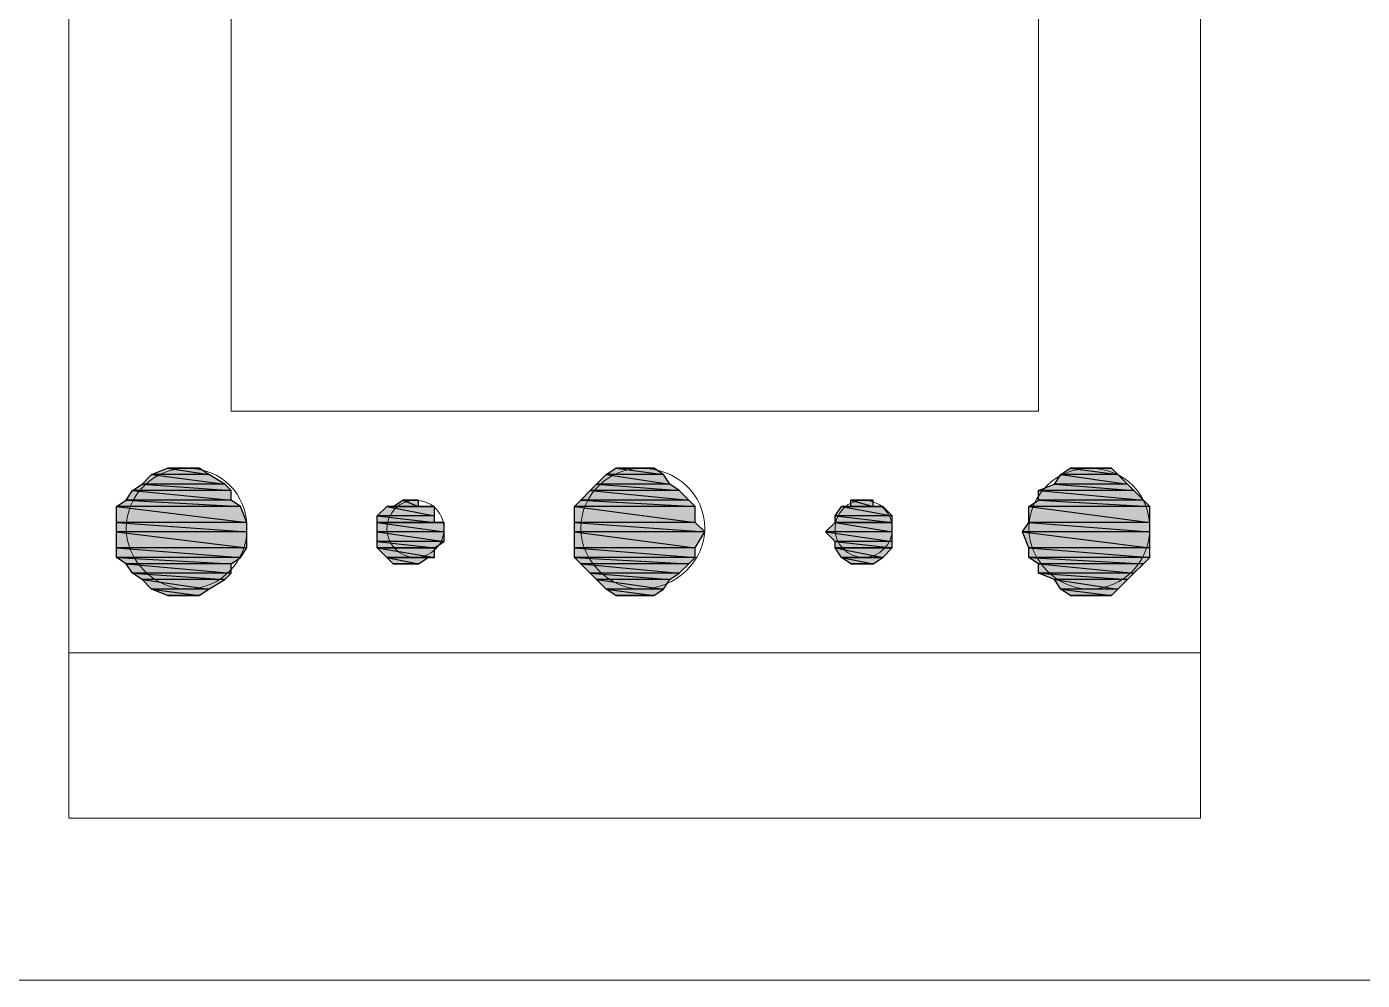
# Model space of a CAD drawing. Header units: millimetres. Extents: x 40 to 176, y -32 to 59.
# Drawn here: x 107 to 107.586, y -4.854 to -4.435 of the extents above; entities that cross this region are included whole.
import ezdxf

# ---------------------------------------------------------------- set-up
doc = ezdxf.new("R2010")
doc.units = ezdxf.units.MM
doc.layers.add('15 - Quadro de medição', color=6, linetype='Continuous')

msp = doc.modelspace()

# ---------------------------------------------------------------- hatches: boundary and pattern name
at = {"layer": '15 - Quadro de medição', "true_color": 0x000007}
h = msp.add_hatch(color=7, dxfattribs=at)
h.paths.add_polyline_path([(107.07547, -4.62927), (107.0615, -4.62927), (107.07966, -4.63206)])
h.paths.add_polyline_path([(107.0615, -4.62927), (107.07966, -4.63206), (107.05452, -4.63206)])
h = msp.add_hatch(color=7, dxfattribs=at)
h.paths.add_polyline_path([(107.2752, -4.62927), (107.25844, -4.62927), (107.27939, -4.63206)])
h.paths.add_polyline_path([(107.25844, -4.62927), (107.27939, -4.63206), (107.25425, -4.63206)])
h = msp.add_hatch(color=7, dxfattribs=at)
h.paths.add_polyline_path([(107.47634, -4.62927), (107.45818, -4.62927), (107.47913, -4.63206)])
h.paths.add_polyline_path([(107.45818, -4.62927), (107.47913, -4.63206), (107.45399, -4.63206)])
h = msp.add_hatch(color=7, dxfattribs=at)
h.paths.add_polyline_path([(107.07966, -4.63206), (107.05452, -4.63206), (107.08664, -4.63625)])
h.paths.add_polyline_path([(107.05452, -4.63206), (107.08664, -4.63625), (107.05033, -4.63625)])
h = msp.add_hatch(color=7, dxfattribs=at)
h.paths.add_polyline_path([(107.27939, -4.63206), (107.25425, -4.63206), (107.28219, -4.63625)])
h.paths.add_polyline_path([(107.25425, -4.63206), (107.28219, -4.63625), (107.25006, -4.63625)])
h = msp.add_hatch(color=7, dxfattribs=at)
h.paths.add_polyline_path([(107.47913, -4.63206), (107.45399, -4.63206), (107.48332, -4.63625)])
h.paths.add_polyline_path([(107.45399, -4.63206), (107.48332, -4.63625), (107.4512, -4.63625)])
h = msp.add_hatch(color=7, dxfattribs=at)
h.paths.add_polyline_path([(107.08944, -4.63905), (107.04614, -4.63905), (107.08944, -4.64324)])
h.paths.add_polyline_path([(107.04614, -4.63905), (107.08944, -4.64324), (107.04334, -4.64324)])
h = msp.add_hatch(color=7, dxfattribs=at)
h.paths.add_polyline_path([(107.08664, -4.63625), (107.05033, -4.63625), (107.08944, -4.63905)])
h.paths.add_polyline_path([(107.05033, -4.63625), (107.08944, -4.63905), (107.04614, -4.63905)])
h = msp.add_hatch(color=7, dxfattribs=at)
h.paths.add_polyline_path([(107.28638, -4.63905), (107.24727, -4.63905), (107.29057, -4.64324)])
h.paths.add_polyline_path([(107.24727, -4.63905), (107.29057, -4.64324), (107.24308, -4.64324)])
h = msp.add_hatch(color=7, dxfattribs=at)
h.paths.add_polyline_path([(107.28219, -4.63625), (107.25006, -4.63625), (107.28638, -4.63905)])
h.paths.add_polyline_path([(107.25006, -4.63625), (107.28638, -4.63905), (107.24727, -4.63905)])
h = msp.add_hatch(color=7, dxfattribs=at)
h.paths.add_polyline_path([(107.48332, -4.63625), (107.4512, -4.63625), (107.48611, -4.63905)])
h.paths.add_polyline_path([(107.4512, -4.63625), (107.48611, -4.63905), (107.44421, -4.63905)])
h = msp.add_hatch(color=7, dxfattribs=at)
h.paths.add_polyline_path([(107.48611, -4.63905), (107.44421, -4.63905), (107.4903, -4.64324)])
h.paths.add_polyline_path([(107.44421, -4.63905), (107.4903, -4.64324), (107.44421, -4.64324)])
h = msp.add_hatch(color=7, dxfattribs=at)
h.paths.add_polyline_path([(107.08944, -4.64324), (107.04334, -4.64324), (107.09363, -4.64603)])
h.paths.add_polyline_path([(107.04334, -4.64324), (107.09363, -4.64603), (107.03915, -4.64603)])
h = msp.add_hatch(color=7, dxfattribs=at)
h.paths.add_polyline_path([(107.09363, -4.64603), (107.03915, -4.64603), (107.09642, -4.65301)])
h.paths.add_polyline_path([(107.03915, -4.64603), (107.09642, -4.65301), (107.03915, -4.65301)])
h = msp.add_hatch(color=7, dxfattribs=at)
h.paths.add_polyline_path([(107.17883, -4.64603), (107.15788, -4.64603), (107.17883, -4.65022)])
h.paths.add_polyline_path([(107.15788, -4.64603), (107.17883, -4.65022), (107.15369, -4.65022)])
h = msp.add_hatch(color=7, dxfattribs=at)
h.paths.add_polyline_path([(107.17883, -4.64603), (107.15788, -4.64603)])
h.paths.add_polyline_path([(107.17883, -4.64603), (107.15788, -4.64603), (107.17603, -4.64603)])
h = msp.add_hatch(color=7, dxfattribs=at)
h.paths.add_polyline_path([(107.17184, -4.64324), (107.16486, -4.64324), (107.17184, -4.64603)])
h.paths.add_polyline_path([(107.16486, -4.64324), (107.17184, -4.64603), (107.16067, -4.64603)])
h = msp.add_hatch(color=7, dxfattribs=at)
h.paths.add_polyline_path([(107.17184, -4.64324), (107.16486, -4.64324)])
h.paths.add_polyline_path([(107.17184, -4.64324), (107.16486, -4.64324), (107.16905, -4.64324)])
h = msp.add_hatch(color=7, dxfattribs=at)
h.paths.add_polyline_path([(107.29057, -4.64324), (107.24308, -4.64324), (107.29336, -4.64603)])
h.paths.add_polyline_path([(107.24308, -4.64324), (107.29336, -4.64603), (107.24028, -4.64603)])
h = msp.add_hatch(color=7, dxfattribs=at)
h.paths.add_polyline_path([(107.29336, -4.64603), (107.24028, -4.64603), (107.29336, -4.65301)])
h.paths.add_polyline_path([(107.24028, -4.64603), (107.29336, -4.65301), (107.24028, -4.65301)])
h = msp.add_hatch(color=7, dxfattribs=at)
h.paths.add_polyline_path([(107.37577, -4.64603), (107.35761, -4.64603), (107.37996, -4.65022)])
h.paths.add_polyline_path([(107.35761, -4.64603), (107.37996, -4.65022), (107.35482, -4.65022)])
h = msp.add_hatch(color=7, dxfattribs=at)
h.paths.add_polyline_path([(107.37158, -4.64324), (107.3618, -4.64324), (107.37158, -4.64603)])
h.paths.add_polyline_path([(107.3618, -4.64324), (107.37158, -4.64603), (107.3618, -4.64603)])
h = msp.add_hatch(color=7, dxfattribs=at)
h.paths.add_polyline_path([(107.4903, -4.64324), (107.44421, -4.64324), (107.4931, -4.64603)])
h.paths.add_polyline_path([(107.44421, -4.64324), (107.4931, -4.64603), (107.44002, -4.64603)])
h = msp.add_hatch(color=7, dxfattribs=at)
h.paths.add_polyline_path([(107.4931, -4.64603), (107.44002, -4.64603), (107.4931, -4.65301)])
h.paths.add_polyline_path([(107.44002, -4.64603), (107.4931, -4.65301), (107.44002, -4.65301)])
h = msp.add_hatch(color=7, dxfattribs=at)
h.paths.add_polyline_path([(107.09642, -4.65301), (107.03915, -4.65301), (107.09642, -4.65721)])
h.paths.add_polyline_path([(107.03915, -4.65301), (107.09642, -4.65721), (107.03915, -4.65721)])
h = msp.add_hatch(color=7, dxfattribs=at)
h.paths.add_polyline_path([(107.17883, -4.65022), (107.15369, -4.65022), (107.17883, -4.65301)])
h.paths.add_polyline_path([(107.15369, -4.65022), (107.17883, -4.65301), (107.15369, -4.65301)])
h = msp.add_hatch(color=7, dxfattribs=at)
h.paths.add_polyline_path([(107.18302, -4.65301), (107.15369, -4.65301)])
h.paths.add_polyline_path([(107.18302, -4.65301), (107.15369, -4.65301), (107.17883, -4.65301)])
h = msp.add_hatch(color=7, dxfattribs=at)
h.paths.add_polyline_path([(107.18302, -4.65301), (107.15369, -4.65301), (107.18302, -4.65721)])
h.paths.add_polyline_path([(107.15369, -4.65301), (107.18302, -4.65721), (107.15369, -4.65721)])
h = msp.add_hatch(color=7, dxfattribs=at)
h.paths.add_polyline_path([(107.29336, -4.65301), (107.24028, -4.65301), (107.29755, -4.65721)])
h.paths.add_polyline_path([(107.24028, -4.65301), (107.29755, -4.65721), (107.24028, -4.65721)])
h = msp.add_hatch(color=7, dxfattribs=at)
h.paths.add_polyline_path([(107.37996, -4.65301), (107.35482, -4.65301), (107.37996, -4.65721)])
h.paths.add_polyline_path([(107.35482, -4.65301), (107.37996, -4.65721), (107.35063, -4.65721)])
h = msp.add_hatch(color=7, dxfattribs=at)
h.paths.add_polyline_path([(107.37996, -4.65022), (107.35482, -4.65022), (107.37996, -4.65301)])
h.paths.add_polyline_path([(107.35482, -4.65022), (107.37996, -4.65301), (107.35482, -4.65301)])
h = msp.add_hatch(color=7, dxfattribs=at)
h.paths.add_polyline_path([(107.35482, -4.65301), (107.37996, -4.65301), (107.37856, -4.65301)])
h.paths.add_polyline_path([(107.37996, -4.65301), (107.37856, -4.65301), (107.35482, -4.65301)])
h = msp.add_hatch(color=7, dxfattribs=at)
h.paths.add_polyline_path([(107.4931, -4.65301), (107.44002, -4.65301), (107.4931, -4.65721)])
h.paths.add_polyline_path([(107.44002, -4.65301), (107.4931, -4.65721), (107.43723, -4.65721)])
h = msp.add_hatch(color=7, dxfattribs=at)
h.paths.add_polyline_path([(107.09642, -4.65721), (107.03915, -4.65721), (107.09642, -4.66419)])
h.paths.add_polyline_path([(107.03915, -4.65721), (107.09642, -4.66419), (107.03915, -4.66419)])
h = msp.add_hatch(color=7, dxfattribs=at)
h.paths.add_polyline_path([(107.18302, -4.65721), (107.15369, -4.65721), (107.18302, -4.6614)])
h.paths.add_polyline_path([(107.15369, -4.65721), (107.18302, -4.6614), (107.15369, -4.6614)])
h = msp.add_hatch(color=7, dxfattribs=at)
h.paths.add_polyline_path([(107.29755, -4.65721), (107.24028, -4.65721), (107.29336, -4.66419)])
h.paths.add_polyline_path([(107.24028, -4.65721), (107.29336, -4.66419), (107.24028, -4.66419)])
h = msp.add_hatch(color=7, dxfattribs=at)
h.paths.add_polyline_path([(107.37996, -4.65721), (107.35063, -4.65721), (107.37996, -4.6614)])
h.paths.add_polyline_path([(107.35063, -4.65721), (107.37996, -4.6614), (107.35482, -4.6614)])
h = msp.add_hatch(color=7, dxfattribs=at)
h.paths.add_polyline_path([(107.4931, -4.65721), (107.43723, -4.65721), (107.4931, -4.66419)])
h.paths.add_polyline_path([(107.43723, -4.65721), (107.4931, -4.66419), (107.44002, -4.66419)])
h = msp.add_hatch(color=7, dxfattribs=at)
h.paths.add_polyline_path([(107.09642, -4.66419), (107.03915, -4.66419), (107.09363, -4.66838)])
h.paths.add_polyline_path([(107.03915, -4.66419), (107.09363, -4.66838), (107.03915, -4.66838)])
h = msp.add_hatch(color=7, dxfattribs=at)
h.paths.add_polyline_path([(107.18302, -4.6614), (107.15369, -4.6614), (107.17883, -4.66419)])
h.paths.add_polyline_path([(107.15369, -4.6614), (107.17883, -4.66419), (107.15369, -4.66419)])
h = msp.add_hatch(color=7, dxfattribs=at)
h.paths.add_polyline_path([(107.17883, -4.66419), (107.15369, -4.66419), (107.17883, -4.66838)])
h.paths.add_polyline_path([(107.15369, -4.66419), (107.17883, -4.66838), (107.15788, -4.66838)])
h = msp.add_hatch(color=7, dxfattribs=at)
h.paths.add_polyline_path([(107.29336, -4.66419), (107.24028, -4.66419), (107.29336, -4.66838)])
h.paths.add_polyline_path([(107.24028, -4.66419), (107.29336, -4.66838), (107.24028, -4.66838)])
h = msp.add_hatch(color=7, dxfattribs=at)
h.paths.add_polyline_path([(107.37996, -4.6614), (107.35482, -4.6614), (107.37996, -4.66419)])
h.paths.add_polyline_path([(107.35482, -4.6614), (107.37996, -4.66419), (107.35482, -4.66419)])
h = msp.add_hatch(color=7, dxfattribs=at)
h.paths.add_polyline_path([(107.35482, -4.66419), (107.37996, -4.66419), (107.37856, -4.66419)])
h.paths.add_polyline_path([(107.37996, -4.66419), (107.37856, -4.66419), (107.35482, -4.66419)])
h = msp.add_hatch(color=7, dxfattribs=at)
h.paths.add_polyline_path([(107.37996, -4.66419), (107.35482, -4.66419), (107.37577, -4.66838)])
h.paths.add_polyline_path([(107.35482, -4.66419), (107.37577, -4.66838), (107.35761, -4.66838)])
h = msp.add_hatch(color=7, dxfattribs=at)
h.paths.add_polyline_path([(107.4931, -4.66419), (107.44002, -4.66419), (107.4931, -4.66838)])
h.paths.add_polyline_path([(107.44002, -4.66419), (107.4931, -4.66838), (107.44002, -4.66838)])
h = msp.add_hatch(color=7, dxfattribs=at)
h.paths.add_polyline_path([(107.09363, -4.66838), (107.03915, -4.66838), (107.08944, -4.67117)])
h.paths.add_polyline_path([(107.03915, -4.66838), (107.08944, -4.67117), (107.04334, -4.67117)])
h = msp.add_hatch(color=7, dxfattribs=at)
h.paths.add_polyline_path([(107.08944, -4.67117), (107.04334, -4.67117), (107.08944, -4.67536)])
h.paths.add_polyline_path([(107.04334, -4.67117), (107.08944, -4.67536), (107.04614, -4.67536)])
h = msp.add_hatch(color=7, dxfattribs=at)
h.paths.add_polyline_path([(107.17603, -4.66838), (107.15788, -4.66838)])
h.paths.add_polyline_path([(107.17603, -4.66838), (107.15788, -4.66838), (107.17883, -4.66838)])
h = msp.add_hatch(color=7, dxfattribs=at)
h.paths.add_polyline_path([(107.17603, -4.66838), (107.15788, -4.66838), (107.17184, -4.67117)])
h.paths.add_polyline_path([(107.15788, -4.66838), (107.17184, -4.67117), (107.16067, -4.67117)])
h = msp.add_hatch(color=7, dxfattribs=at)
h.paths.add_polyline_path([(107.16905, -4.67117), (107.16765, -4.67117), (107.16486, -4.67117)])
h.paths.add_polyline_path([(107.16905, -4.67117), (107.16486, -4.67117), (107.17184, -4.67117)])
h = msp.add_hatch(color=7, dxfattribs=at)
h.paths.add_polyline_path([(107.29336, -4.66838), (107.24028, -4.66838), (107.29057, -4.67117)])
h.paths.add_polyline_path([(107.24028, -4.66838), (107.29057, -4.67117), (107.24308, -4.67117)])
h = msp.add_hatch(color=7, dxfattribs=at)
h.paths.add_polyline_path([(107.29057, -4.67117), (107.24308, -4.67117), (107.28638, -4.67536)])
h.paths.add_polyline_path([(107.24308, -4.67117), (107.28638, -4.67536), (107.24727, -4.67536)])
h = msp.add_hatch(color=7, dxfattribs=at)
h.paths.add_polyline_path([(107.37577, -4.66838), (107.35761, -4.66838), (107.37158, -4.67117)])
h.paths.add_polyline_path([(107.35761, -4.66838), (107.37158, -4.67117), (107.3618, -4.67117)])
h = msp.add_hatch(color=7, dxfattribs=at)
h.paths.add_polyline_path([(107.4931, -4.66838), (107.44002, -4.66838), (107.4903, -4.67117)])
h.paths.add_polyline_path([(107.44002, -4.66838), (107.4903, -4.67117), (107.44421, -4.67117)])
h = msp.add_hatch(color=7, dxfattribs=at)
h.paths.add_polyline_path([(107.4903, -4.67117), (107.44421, -4.67117), (107.48611, -4.67536)])
h.paths.add_polyline_path([(107.44421, -4.67117), (107.48611, -4.67536), (107.44421, -4.67536)])
h = msp.add_hatch(color=7, dxfattribs=at)
h.paths.add_polyline_path([(107.08944, -4.67536), (107.04614, -4.67536), (107.08664, -4.67816)])
h.paths.add_polyline_path([(107.04614, -4.67536), (107.08664, -4.67816), (107.05033, -4.67816)])
h = msp.add_hatch(color=7, dxfattribs=at)
h.paths.add_polyline_path([(107.28638, -4.67536), (107.24727, -4.67536), (107.28219, -4.67816)])
h.paths.add_polyline_path([(107.24727, -4.67536), (107.28219, -4.67816), (107.25006, -4.67816)])
h = msp.add_hatch(color=7, dxfattribs=at)
h.paths.add_polyline_path([(107.48611, -4.67536), (107.44421, -4.67536), (107.48332, -4.67816)])
h.paths.add_polyline_path([(107.44421, -4.67536), (107.48332, -4.67816), (107.4512, -4.67816)])
h = msp.add_hatch(color=7, dxfattribs=at)
h.paths.add_polyline_path([(107.08664, -4.67816), (107.05033, -4.67816), (107.07966, -4.68235)])
h.paths.add_polyline_path([(107.05033, -4.67816), (107.07966, -4.68235), (107.05452, -4.68235)])
h = msp.add_hatch(color=7, dxfattribs=at)
h.paths.add_polyline_path([(107.07966, -4.68235), (107.05452, -4.68235), (107.07547, -4.68514)])
h.paths.add_polyline_path([(107.05452, -4.68235), (107.07547, -4.68514), (107.0615, -4.68514)])
h = msp.add_hatch(color=7, dxfattribs=at)
h.paths.add_polyline_path([(107.28219, -4.67816), (107.25006, -4.67816), (107.27939, -4.68235)])
h.paths.add_polyline_path([(107.25006, -4.67816), (107.27939, -4.68235), (107.25425, -4.68235)])
h = msp.add_hatch(color=7, dxfattribs=at)
h.paths.add_polyline_path([(107.27939, -4.68235), (107.25425, -4.68235), (107.2752, -4.68514)])
h.paths.add_polyline_path([(107.25425, -4.68235), (107.2752, -4.68514), (107.25844, -4.68514)])
h = msp.add_hatch(color=7, dxfattribs=at)
h.paths.add_polyline_path([(107.48332, -4.67816), (107.4512, -4.67816), (107.47913, -4.68235)])
h.paths.add_polyline_path([(107.4512, -4.67816), (107.47913, -4.68235), (107.45399, -4.68235)])
h = msp.add_hatch(color=7, dxfattribs=at)
h.paths.add_polyline_path([(107.47913, -4.68235), (107.45399, -4.68235), (107.47634, -4.68514)])
h.paths.add_polyline_path([(107.45399, -4.68235), (107.47634, -4.68514), (107.45818, -4.68514)])

# ---------------------------------------------------------------- linework, layer by layer
at = {"layer": '15 - Quadro de medição', "color": 7, "linetype": 'Continuous', "lineweight": 20, "true_color": 0x000007}
for points in [[(107.80178, -3.85686), (107.80178, -4.85415), (106.73186, -4.85415), (106.73186, -3.85686), (107.26822, -3.85686)], [(107.51545, -3.9281), (107.51545, -4.78291), (107.0182, -4.78291), (107.0182, -3.9281), (107.26822, -3.9281)], [(107.44421, -4.10688), (107.44421, -4.60413), (107.08944, -4.60413), (107.08944, -4.10688), (107.26822, -4.10688)]]:
    msp.add_lwpolyline(points, close=True, dxfattribs=at)
at = {"layer": '15 - Quadro de medição', "color": 7, "linetype": 'Continuous', "lineweight": -2, "true_color": 0x000007}
for points in [[(107.0615, -4.62927), (107.07966, -4.63206), (107.05452, -4.63206)], [(107.06429, -4.62927), (107.07547, -4.62927), (107.0615, -4.62927)], [(107.07547, -4.62927), (107.0615, -4.62927), (107.07966, -4.63206)], [(107.06848, -4.62927), (107.06429, -4.62927), (107.07547, -4.62927)], [(107.25844, -4.62927), (107.27939, -4.63206), (107.25425, -4.63206)], [(107.26543, -4.62927), (107.2752, -4.62927), (107.25844, -4.62927)], [(107.2752, -4.62927), (107.25844, -4.62927), (107.27939, -4.63206)], [(107.26822, -4.62927), (107.26543, -4.62927), (107.2752, -4.62927)], [(107.45818, -4.62927), (107.47913, -4.63206), (107.45399, -4.63206)], [(107.46516, -4.62927), (107.47634, -4.62927), (107.45818, -4.62927)], [(107.47634, -4.62927), (107.45818, -4.62927), (107.47913, -4.63206)], [(107.46935, -4.62927), (107.46516, -4.62927), (107.47634, -4.62927)], [(107.05452, -4.63206), (107.08664, -4.63625), (107.05033, -4.63625)], [(107.07966, -4.63206), (107.05452, -4.63206), (107.08664, -4.63625)], [(107.25425, -4.63206), (107.28219, -4.63625), (107.25006, -4.63625)], [(107.27939, -4.63206), (107.25425, -4.63206), (107.28219, -4.63625)], [(107.45399, -4.63206), (107.48332, -4.63625), (107.4512, -4.63625)], [(107.47913, -4.63206), (107.45399, -4.63206), (107.48332, -4.63625)], [(107.04614, -4.63905), (107.08944, -4.64324), (107.04334, -4.64324)], [(107.05033, -4.63625), (107.08944, -4.63905), (107.04614, -4.63905)], [(107.08944, -4.63905), (107.04614, -4.63905), (107.08944, -4.64324)], [(107.08664, -4.63625), (107.05033, -4.63625), (107.08944, -4.63905)], [(107.24727, -4.63905), (107.29057, -4.64324), (107.24308, -4.64324)], [(107.25006, -4.63625), (107.28638, -4.63905), (107.24727, -4.63905)], [(107.28638, -4.63905), (107.24727, -4.63905), (107.29057, -4.64324)], [(107.28219, -4.63625), (107.25006, -4.63625), (107.28638, -4.63905)], [(107.4512, -4.63625), (107.48611, -4.63905), (107.44421, -4.63905)], [(107.48611, -4.63905), (107.44421, -4.63905), (107.4903, -4.64324)], [(107.44421, -4.63905), (107.4903, -4.64324), (107.44421, -4.64324)], [(107.48332, -4.63625), (107.4512, -4.63625), (107.48611, -4.63905)], [(107.04334, -4.64324), (107.09363, -4.64603), (107.03915, -4.64603)], [(107.09363, -4.64603), (107.03915, -4.64603), (107.09642, -4.65301)], [(107.03915, -4.64603), (107.09642, -4.65301), (107.03915, -4.65301)], [(107.08944, -4.64324), (107.04334, -4.64324), (107.09363, -4.64603)], [(107.15788, -4.64603), (107.17883, -4.65022), (107.15369, -4.65022)], [(107.16067, -4.64603), (107.17603, -4.64603), (107.15788, -4.64603)], [(107.17883, -4.64603), (107.17883, -4.64603), (107.15788, -4.64603)], [(107.17883, -4.64603), (107.15788, -4.64603), (107.17603, -4.64603)], [(107.17883, -4.64603), (107.15788, -4.64603), (107.17883, -4.65022)], [(107.16486, -4.64324), (107.17184, -4.64603), (107.16067, -4.64603)], [(107.17184, -4.64603), (107.16067, -4.64603), (107.17603, -4.64603)], [(107.17184, -4.64324), (107.17184, -4.64324), (107.16486, -4.64324)], [(107.17184, -4.64324), (107.16486, -4.64324), (107.16905, -4.64324)], [(107.17184, -4.64324), (107.16486, -4.64324), (107.17184, -4.64603)], [(107.24308, -4.64324), (107.29336, -4.64603), (107.24028, -4.64603)], [(107.29336, -4.64603), (107.24028, -4.64603), (107.29336, -4.65301)], [(107.24028, -4.64603), (107.29336, -4.65301), (107.24028, -4.65301)], [(107.29057, -4.64324), (107.24308, -4.64324), (107.29336, -4.64603)], [(107.35761, -4.64603), (107.37996, -4.65022), (107.35482, -4.65022)], [(107.3618, -4.64603), (107.37577, -4.64603), (107.35761, -4.64603)], [(107.35761, -4.64603), (107.37577, -4.64603), (107.37577, -4.64603)], [(107.37577, -4.64603), (107.37577, -4.64603), (107.35761, -4.64603)], [(107.37577, -4.64603), (107.35761, -4.64603), (107.37996, -4.65022)], [(107.3646, -4.64324), (107.37158, -4.64324), (107.3618, -4.64324)], [(107.37158, -4.64324), (107.3618, -4.64324), (107.37158, -4.64603)], [(107.3618, -4.64324), (107.37158, -4.64603), (107.3618, -4.64603)], [(107.37158, -4.64603), (107.3618, -4.64603), (107.37577, -4.64603)], [(107.36879, -4.64324), (107.3646, -4.64324), (107.37158, -4.64324)], [(107.44421, -4.64324), (107.4931, -4.64603), (107.44002, -4.64603)], [(107.4931, -4.64603), (107.44002, -4.64603), (107.4931, -4.65301)], [(107.44002, -4.64603), (107.4931, -4.65301), (107.44002, -4.65301)], [(107.4903, -4.64324), (107.44421, -4.64324), (107.4931, -4.64603)], [(107.09642, -4.65301), (107.03915, -4.65301), (107.09642, -4.65721)], [(107.03915, -4.65301), (107.09642, -4.65721), (107.03915, -4.65721)], [(107.17883, -4.65022), (107.15369, -4.65022), (107.17883, -4.65301)], [(107.15369, -4.65022), (107.17883, -4.65301), (107.15369, -4.65301)], [(107.18302, -4.65301), (107.18302, -4.65301), (107.15369, -4.65301)], [(107.18302, -4.65301), (107.15369, -4.65301), (107.17883, -4.65301)], [(107.18302, -4.65301), (107.15369, -4.65301), (107.18302, -4.65721)], [(107.15369, -4.65301), (107.18302, -4.65721), (107.15369, -4.65721)], [(107.29336, -4.65301), (107.24028, -4.65301), (107.29755, -4.65721)], [(107.24028, -4.65301), (107.29755, -4.65721), (107.24028, -4.65721)], [(107.35482, -4.65301), (107.37996, -4.65721), (107.35063, -4.65721)], [(107.37996, -4.65022), (107.35482, -4.65022), (107.37996, -4.65301)], [(107.35482, -4.65022), (107.37996, -4.65301), (107.35482, -4.65301)], [(107.35482, -4.65301), (107.37996, -4.65301), (107.37856, -4.65301)], [(107.37996, -4.65301), (107.37856, -4.65301), (107.35482, -4.65301)], [(107.37996, -4.65301), (107.35482, -4.65301), (107.37996, -4.65721)], [(107.44002, -4.65301), (107.4931, -4.65721), (107.43723, -4.65721)], [(107.4931, -4.65301), (107.44002, -4.65301), (107.4931, -4.65721)], [(107.09642, -4.65721), (107.03915, -4.65721), (107.09642, -4.66419)], [(107.03915, -4.65721), (107.09642, -4.66419), (107.03915, -4.66419)], [(107.18302, -4.65721), (107.15369, -4.65721), (107.18302, -4.6614)], [(107.15369, -4.65721), (107.18302, -4.6614), (107.15369, -4.6614)], [(107.29755, -4.65721), (107.24028, -4.65721), (107.29336, -4.66419)], [(107.24028, -4.65721), (107.29336, -4.66419), (107.24028, -4.66419)], [(107.37996, -4.65721), (107.35063, -4.65721), (107.37996, -4.6614)], [(107.35063, -4.65721), (107.37996, -4.6614), (107.35482, -4.6614)], [(107.4931, -4.65721), (107.43723, -4.65721), (107.4931, -4.66419)], [(107.43723, -4.65721), (107.4931, -4.66419), (107.44002, -4.66419)], [(107.09642, -4.66419), (107.03915, -4.66419), (107.09363, -4.66838)], [(107.03915, -4.66419), (107.09363, -4.66838), (107.03915, -4.66838)], [(107.18302, -4.6614), (107.15369, -4.6614), (107.17883, -4.66419)], [(107.15369, -4.6614), (107.17883, -4.66419), (107.15369, -4.66419)], [(107.15369, -4.66419), (107.17883, -4.66419), (107.17883, -4.66419)], [(107.17883, -4.66419), (107.17883, -4.66419), (107.15369, -4.66419)], [(107.17883, -4.66419), (107.15369, -4.66419), (107.17883, -4.66838)], [(107.15369, -4.66419), (107.17883, -4.66838), (107.15788, -4.66838)], [(107.29336, -4.66419), (107.24028, -4.66419), (107.29336, -4.66838)], [(107.24028, -4.66419), (107.29336, -4.66838), (107.24028, -4.66838)], [(107.37996, -4.6614), (107.35482, -4.6614), (107.37996, -4.66419)], [(107.35482, -4.6614), (107.37996, -4.66419), (107.35482, -4.66419)], [(107.35482, -4.66419), (107.37996, -4.66419), (107.37856, -4.66419)], [(107.37996, -4.66419), (107.37856, -4.66419), (107.35482, -4.66419)], [(107.37996, -4.66419), (107.35482, -4.66419), (107.37577, -4.66838)], [(107.35482, -4.66419), (107.37577, -4.66838), (107.35761, -4.66838)], [(107.4931, -4.66419), (107.44002, -4.66419), (107.4931, -4.66838)], [(107.44002, -4.66419), (107.4931, -4.66838), (107.44002, -4.66838)], [(107.09363, -4.66838), (107.03915, -4.66838), (107.08944, -4.67117)], [(107.03915, -4.66838), (107.08944, -4.67117), (107.04334, -4.67117)], [(107.08944, -4.67117), (107.04334, -4.67117), (107.08944, -4.67536)], [(107.04334, -4.67117), (107.08944, -4.67536), (107.04614, -4.67536)], [(107.17603, -4.66838), (107.17603, -4.66838), (107.15788, -4.66838)], [(107.17603, -4.66838), (107.15788, -4.66838), (107.17883, -4.66838)], [(107.17603, -4.66838), (107.15788, -4.66838), (107.17184, -4.67117)], [(107.15788, -4.66838), (107.17184, -4.67117), (107.16067, -4.67117)], [(107.17184, -4.67117), (107.16067, -4.67117)], [(107.16067, -4.67117), (107.17184, -4.67117), (107.16486, -4.67117)], [(107.16905, -4.67117), (107.16765, -4.67117), (107.16486, -4.67117)], [(107.16905, -4.67117), (107.16486, -4.67117), (107.17184, -4.67117)], [(107.29336, -4.66838), (107.24028, -4.66838), (107.29057, -4.67117)], [(107.24028, -4.66838), (107.29057, -4.67117), (107.24308, -4.67117)], [(107.29057, -4.67117), (107.24308, -4.67117), (107.28638, -4.67536)], [(107.24308, -4.67117), (107.28638, -4.67536), (107.24727, -4.67536)], [(107.35761, -4.66838), (107.37577, -4.66838), (107.37577, -4.66838)], [(107.37577, -4.66838), (107.37577, -4.66838), (107.35761, -4.66838)], [(107.37577, -4.66838), (107.35761, -4.66838), (107.37158, -4.67117)], [(107.35761, -4.66838), (107.37158, -4.67117), (107.3618, -4.67117)], [(107.3618, -4.67117), (107.37158, -4.67117), (107.37158, -4.67117)], [(107.37158, -4.67117), (107.37158, -4.67117), (107.3618, -4.67117)], [(107.37158, -4.67117), (107.3618, -4.67117), (107.36879, -4.67117)], [(107.3618, -4.67117), (107.36879, -4.67117), (107.3646, -4.67117)], [(107.4931, -4.66838), (107.44002, -4.66838), (107.4903, -4.67117)], [(107.44002, -4.66838), (107.4903, -4.67117), (107.44421, -4.67117)], [(107.4903, -4.67117), (107.44421, -4.67117), (107.48611, -4.67536)], [(107.44421, -4.67117), (107.48611, -4.67536), (107.44421, -4.67536)], [(107.08944, -4.67536), (107.04614, -4.67536), (107.08664, -4.67816)], [(107.04614, -4.67536), (107.08664, -4.67816), (107.05033, -4.67816)], [(107.28638, -4.67536), (107.24727, -4.67536), (107.28219, -4.67816)], [(107.24727, -4.67536), (107.28219, -4.67816), (107.25006, -4.67816)], [(107.48611, -4.67536), (107.44421, -4.67536), (107.48332, -4.67816)], [(107.44421, -4.67536), (107.48332, -4.67816), (107.4512, -4.67816)], [(107.08664, -4.67816), (107.05033, -4.67816), (107.07966, -4.68235)], [(107.05033, -4.67816), (107.07966, -4.68235), (107.05452, -4.68235)], [(107.07966, -4.68235), (107.05452, -4.68235), (107.07547, -4.68514)], [(107.05452, -4.68235), (107.07547, -4.68514), (107.0615, -4.68514)], [(107.28219, -4.67816), (107.25006, -4.67816), (107.27939, -4.68235)], [(107.25006, -4.67816), (107.27939, -4.68235), (107.25425, -4.68235)], [(107.27939, -4.68235), (107.25425, -4.68235), (107.2752, -4.68514)], [(107.25425, -4.68235), (107.2752, -4.68514), (107.25844, -4.68514)], [(107.48332, -4.67816), (107.4512, -4.67816), (107.47913, -4.68235)], [(107.4512, -4.67816), (107.47913, -4.68235), (107.45399, -4.68235)], [(107.47913, -4.68235), (107.45399, -4.68235), (107.47634, -4.68514)], [(107.45399, -4.68235), (107.47634, -4.68514), (107.45818, -4.68514)], [(107.07547, -4.68514), (107.0615, -4.68514), (107.06848, -4.68514)], [(107.0615, -4.68514), (107.06848, -4.68514), (107.06429, -4.68514)], [(107.2752, -4.68514), (107.25844, -4.68514), (107.26822, -4.68514)], [(107.25844, -4.68514), (107.26822, -4.68514), (107.26543, -4.68514)], [(107.47634, -4.68514), (107.45818, -4.68514), (107.46935, -4.68514)], [(107.45818, -4.68514), (107.46935, -4.68514), (107.46516, -4.68514)]]:
    msp.add_lwpolyline(points, close=True, dxfattribs=at)
at = {"layer": '15 - Quadro de medição', "color": 7, "linetype": 'Continuous', "lineweight": 20, "true_color": 0x000007}
msp.add_lwpolyline([(107.0182, -4.71028), (107.51545, -4.71028), (107.51545, -4.71028)], dxfattribs=at)
for points in [[(107.09642, -4.65581), (107.09642, -4.64044), (107.08524, -4.62927), (107.06988, -4.62927), (107.06988, -4.62927), (107.05591, -4.62927), (107.04334, -4.64044), (107.04334, -4.65581), (107.04334, -4.65581), (107.04334, -4.66978), (107.05591, -4.68235), (107.06988, -4.68235), (107.06988, -4.68235), (107.08524, -4.68235), (107.09642, -4.66978), (107.09642, -4.65581)], [(107.29755, -4.65581), (107.29755, -4.64044), (107.28498, -4.62927), (107.26962, -4.62927), (107.26962, -4.62927), (107.25565, -4.62927), (107.24308, -4.64044), (107.24308, -4.65581), (107.24308, -4.65581), (107.24308, -4.66978), (107.25565, -4.68235), (107.26962, -4.68235), (107.26962, -4.68235), (107.28498, -4.68235), (107.29755, -4.66978), (107.29755, -4.65581)], [(107.4931, -4.65581), (107.4931, -4.64044), (107.48192, -4.62927), (107.46656, -4.62927), (107.46656, -4.62927), (107.45259, -4.62927), (107.44002, -4.64044), (107.44002, -4.65581), (107.44002, -4.65581), (107.44002, -4.66978), (107.45259, -4.68235), (107.46656, -4.68235), (107.46656, -4.68235), (107.48192, -4.68235), (107.4931, -4.66978), (107.4931, -4.65581)], [(107.18302, -4.65581), (107.18302, -4.64882), (107.17743, -4.64324), (107.17045, -4.64324), (107.17045, -4.64324), (107.16346, -4.64324), (107.15788, -4.64882), (107.15788, -4.65581), (107.15788, -4.65581), (107.15788, -4.66279), (107.16346, -4.66838), (107.17045, -4.66838), (107.17045, -4.66838), (107.17743, -4.66838), (107.18302, -4.66279), (107.18302, -4.65581)], [(107.37996, -4.65581), (107.37996, -4.64882), (107.37437, -4.64324), (107.36739, -4.64324), (107.36739, -4.64324), (107.36041, -4.64324), (107.35482, -4.64882), (107.35482, -4.65581), (107.35482, -4.65581), (107.35482, -4.66279), (107.36041, -4.66838), (107.36739, -4.66838), (107.36739, -4.66838), (107.37437, -4.66838), (107.37996, -4.66279), (107.37996, -4.65581)]]:
    msp.add_open_spline(points, degree=3, knots=[0, 0, 0, 0, 0.0625, 0.0625, 0.0625, 0.062501, 0.125, 0.125, 0.125, 0.125001, 0.1875, 0.1875, 0.1875, 0.187501, 1, 1, 1, 1], dxfattribs=at)

doc.saveas('drawing.dxf')
